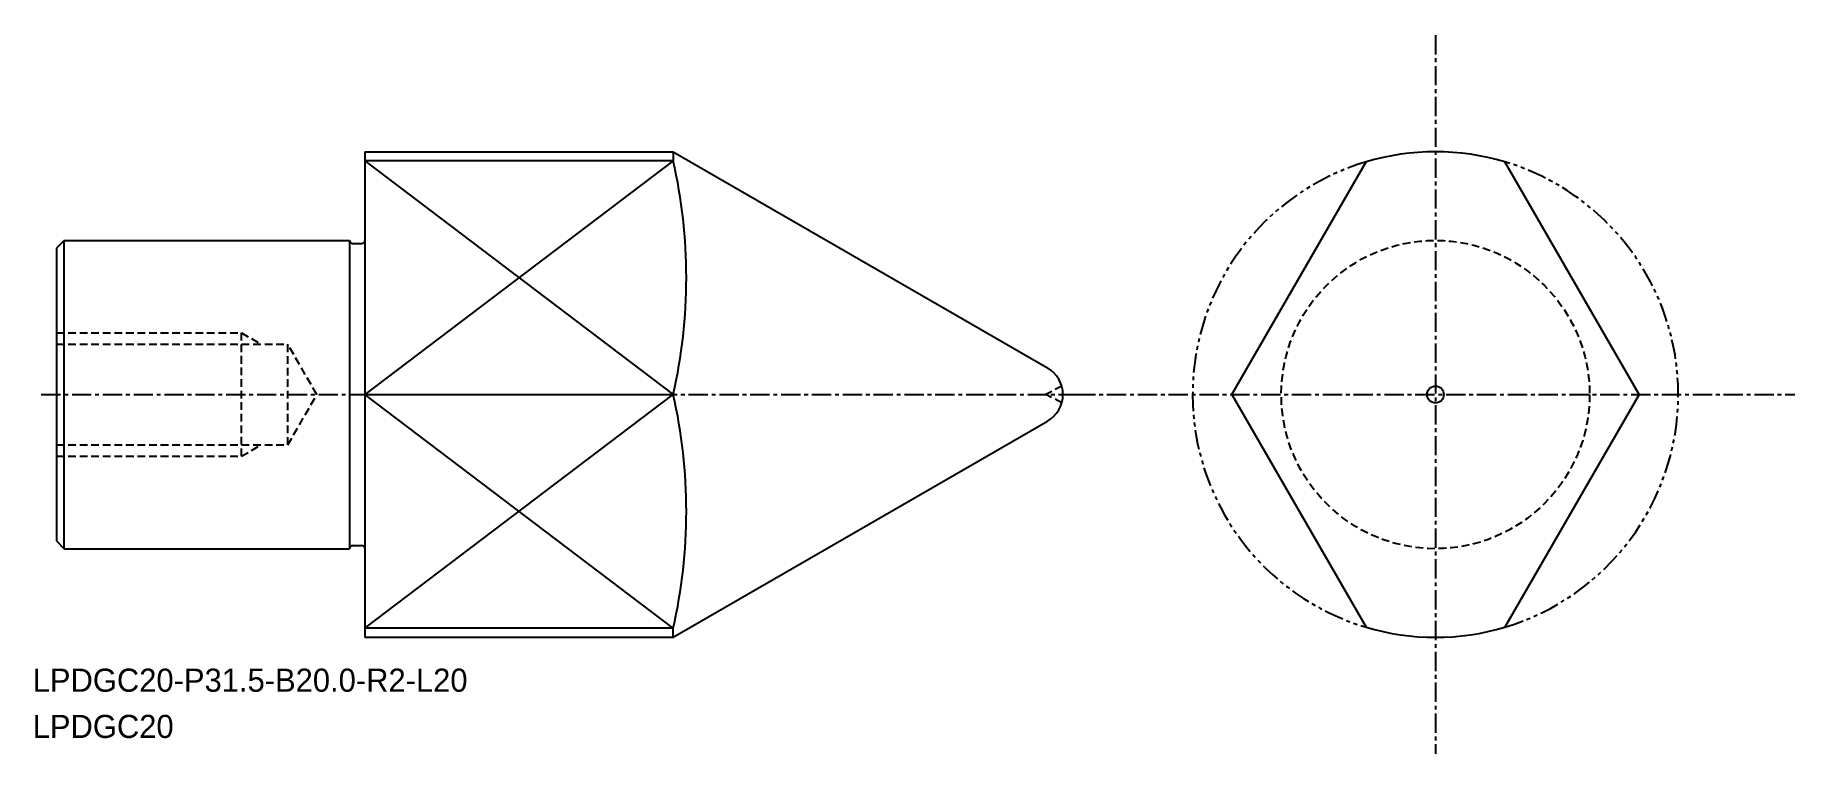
# Model space of a CAD drawing. Extents: x -1309 to -1195, y -702 to -655.
import ezdxf

# ---------------------------------------------------------------- set-up
doc = ezdxf.new("R2010")
doc.units = 0
for name, pattern in [('CENTER', [2, 1.25, -0.25, 0.25, -0.25]), ('DASHED', [0.75, 0.5, -0.25]), ('PHANTOM', [2.5, 1.25, -0.25, 0.25, -0.25, 0.25, -0.25])]:
    doc.linetypes.add(name, pattern=pattern)
doc.layers.get('0').update_dxf_attribs({"linetype": 'CONTINUOUS'})
doc.layers.add('CENTER', color=1, linetype='CENTER')

msp = doc.modelspace()

# ---------------------------------------------------------------- linework, layer by layer
at = {"color": 7, "linetype": 'CONTINUOUS'}
for p, q in [((-1288.02, -662.95), (-1288.02, -694.45)), ((-1288.02, -662.95), (-1268.02, -662.95)), ((-1231.79, -678.7), (-1223.08, -663.6)), ((-1205.36, -678.7), (-1214.08, -663.6)), ((-1307.52, -668.7), (-1308.02, -669.2)), ((-1307.52, -668.7), (-1289.02, -668.7)), ((-1307.52, -688.7), (-1307.52, -668.7)), ((-1289.02, -668.7), (-1289.02, -688.7)), ((-1308.02, -669.2), (-1308.02, -688.2)), ((-1288.82, -668.9), (-1288.22, -668.9)), ((-1288.02, -678.7), (-1268.02, -678.7)), ((-1231.79, -678.7), (-1223.08, -693.79)), ((-1205.36, -678.7), (-1214.08, -693.79)), ((-1308.02, -688.2), (-1307.52, -688.7)), ((-1307.52, -688.7), (-1289.02, -688.7)), ((-1288.82, -688.5), (-1288.22, -688.5)), ((-1288.02, -694.45), (-1268.02, -694.45))]:
    msp.add_line(p, q, dxfattribs=at)
at = {"linetype": 'CONTINUOUS'}
for p, q in [((-1268.02, -662.95), (-1268.02, -663.54)), ((-1268.02, -662.95), (-1243.74, -676.97)), ((-1268.02, -663.54), (-1288.02, -663.54)), ((-1268.02, -694.45), (-1243.74, -680.43)), ((-1268.02, -693.86), (-1288.02, -693.86)), ((-1268.02, -694.45), (-1268.02, -693.86))]:
    msp.add_line(p, q, dxfattribs=at)
at = {"color": 3, "linetype": 'CONTINUOUS'}
for p, q in [((-1268.02, -663.54), (-1288.02, -678.7)), ((-1288.02, -663.54), (-1268.02, -678.7)), ((-1288.02, -693.86), (-1268.02, -678.7)), ((-1268.02, -693.86), (-1288.02, -678.7))]:
    msp.add_line(p, q, dxfattribs=at)
at = {"color": 3, "linetype": 'DASHED'}
for p, q in [((-1308.02, -674.7), (-1296.02, -674.7)), ((-1308.02, -675.44), (-1293.02, -675.44)), ((-1296.02, -674.7), (-1294.73, -675.44)), ((-1296.02, -682.7), (-1296.02, -674.7)), ((-1293.02, -681.96), (-1293.02, -675.44)), ((-1291.14, -678.7), (-1293.02, -675.44)), ((-1293.02, -681.96), (-1291.14, -678.7)), ((-1242.81, -678.15), (-1243.85, -678.7)), ((-1242.81, -679.24), (-1243.85, -678.7)), ((-1308.02, -681.96), (-1293.02, -681.96)), ((-1296.02, -682.7), (-1294.73, -681.96)), ((-1308.02, -682.7), (-1296.02, -682.7))]:
    msp.add_line(p, q, dxfattribs=at)
msp.add_circle((-1218.58, -678.7), 10, dxfattribs=at)
at = {"linetype": 'CONTINUOUS'}
msp.add_circle((-1218.58, -678.7), 0.544, dxfattribs=at)
for centre, radius, start, end in [((-1218.58, -678.7), 15.75, 73.3985, 106.6015), ((-1301.41, -671.12), 34.24, 347.2102, 12.7898), ((-1244.74, -678.7), 2, 300, 60), ((-1301.41, -686.28), 34.24, 347.2102, 12.7898), ((-1218.58, -678.7), 15.75, 253.3985, 286.6015)]:
    msp.add_arc(centre, radius, start, end, dxfattribs=at)
at = {"color": 3, "linetype": 'PHANTOM'}
for start, end in [(106.6015, 253.3985), (286.6015, 73.3985)]:
    msp.add_arc((-1218.58, -678.7), 15.75, start, end, dxfattribs=at)
at = {"color": 7, "linetype": 'CONTINUOUS'}
for centre, start, end in [((-1288.82, -668.7), 180, 270), ((-1288.22, -668.7), 270, 0), ((-1288.82, -688.7), 90, 180), ((-1288.22, -688.7), 0, 90)]:
    msp.add_arc(centre, 0.2, start, end, dxfattribs=at)
msp.add_point((-1308.02, -678.7), dxfattribs=at)
at = {"layer": 'CENTER', "color": 1, "linetype": 'CENTER'}
for p, q in [((-1218.58, -655.39), (-1218.58, -702.01)), ((-1309.02, -678.7), (-1241.64, -678.7)), ((-1241.89, -678.7), (-1195.27, -678.7))]:
    msp.add_line(p, q, dxfattribs=at)

# ---------------------------------------------------------------- texts
for s, p in [('LPDGC20-P31.5-B20.0-R2-L20', (-1309.57, -697.98)), ('LPDGC20', (-1309.57, -700.98))]:
    msp.add_text(s, height=1.5).set_placement(p)

doc.saveas('drawing.dxf')
